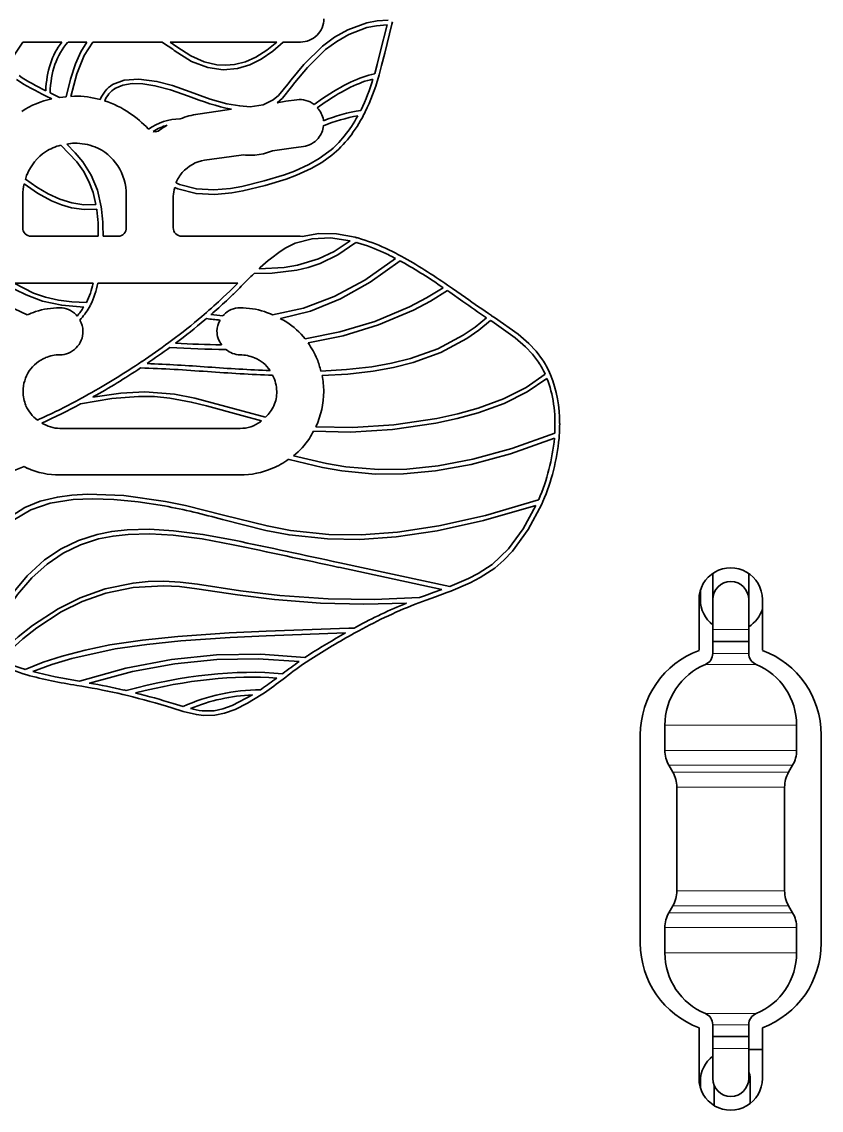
# Model space of a CAD drawing. Extents: x 428 to 891, y 189 to 670.
# Drawn here: x 571.03 to 584.38, y 405.98 to 424.15 of the extents above; entities that cross this region are included whole.
import ezdxf

# ---------------------------------------------------------------- set-up
doc = ezdxf.new("R2010")
doc.units = 0

msp = doc.modelspace()

# ---------------------------------------------------------------- linework, layer by layer
at = {"color": 7, "lineweight": 35, "ltscale": 0.011698}
msp.add_line((577.127, 424.101), (577.013, 423.647), dxfattribs=at)
at = {"color": 7, "lineweight": 35, "ltscale": 0.012561}
msp.add_line((577.088, 423.628), (577.209, 424.115), dxfattribs=at)
at = {"color": 7, "lineweight": 35, "ltscale": 0.000967393}
msp.add_line((577.209, 424.115), (577.219, 424.153), dxfattribs=at)
at = {"color": 7, "lineweight": 35, "ltscale": 0.016203}
msp.add_line((571.048, 423.814), (571.696, 423.814), dxfattribs=at)
at = {"color": 7, "lineweight": 35, "ltscale": 0.007855}
msp.add_line((571.8, 423.814), (572.114, 423.814), dxfattribs=at)
at = {"color": 7, "lineweight": 35, "ltscale": 0.028923}
msp.add_line((572.213, 423.814), (573.37, 423.814), dxfattribs=at)
at = {"color": 7, "lineweight": 35, "ltscale": 0.003408}
msp.add_line((573.618, 423.735), (573.507, 423.814), dxfattribs=at)
at = {"color": 7, "lineweight": 35, "ltscale": 0.044412}
msp.add_line((573.507, 423.814), (575.284, 423.814), dxfattribs=at)
at = {"color": 7, "lineweight": 35, "ltscale": 0.007272}
msp.add_line((575.391, 423.814), (575.682, 423.814), dxfattribs=at)
at = {"color": 7, "lineweight": 35, "ltscale": 0.005364}
msp.add_line((577.013, 423.647), (576.961, 423.439), dxfattribs=at)
at = {"color": 7, "lineweight": 35, "ltscale": 0.005356}
msp.add_line((577.036, 423.42), (577.088, 423.628), dxfattribs=at)
at = {"color": 7, "lineweight": 35, "ltscale": 0.00388}
msp.add_line((576.961, 423.439), (576.92, 423.289), dxfattribs=at)
at = {"color": 7, "lineweight": 35, "ltscale": 0.003951}
msp.add_line((576.995, 423.268), (577.036, 423.42), dxfattribs=at)
at = {"color": 7, "lineweight": 35, "ltscale": 0.002281}
msp.add_line((575.527, 423.186), (575.472, 423.113), dxfattribs=at)
at = {"color": 7, "lineweight": 35, "ltscale": 0.002256}
msp.add_line((575.534, 423.067), (575.588, 423.139), dxfattribs=at)
at = {"color": 7, "lineweight": 35, "ltscale": 0.000154372}
msp.add_line((576.92, 423.289), (576.919, 423.283), dxfattribs=at)
at = {"color": 7, "lineweight": 35, "ltscale": 0.00103}
msp.add_line((576.983, 423.228), (576.995, 423.268), dxfattribs=at)
at = {"color": 7, "lineweight": 35, "ltscale": 0.004329}
msp.add_line((571.658, 422.887), (571.502, 422.964), dxfattribs=at)
at = {"color": 7, "lineweight": 35, "ltscale": 0.002706}
msp.add_line((571.433, 422.912), (571.53, 422.864), dxfattribs=at)
at = {"color": 7, "lineweight": 35, "ltscale": 0.00274}
msp.add_line((571.767, 422.898), (571.658, 422.887), dxfattribs=at)
at = {"color": 7, "lineweight": 35, "ltscale": 0.001536}
msp.add_line((571.908, 422.912), (571.847, 422.906), dxfattribs=at)
at = {"color": 7, "lineweight": 35, "ltscale": 0.003641}
msp.add_line((575.437, 422.825), (575.293, 422.8), dxfattribs=at)
at = {"color": 7, "lineweight": 35, "ltscale": 0.004598}
msp.add_line((575.619, 422.848), (575.437, 422.825), dxfattribs=at)
at = {"color": 7, "lineweight": 35, "ltscale": 0.004294}
msp.add_line((576.049, 422.871), (575.908, 422.773), dxfattribs=at)
at = {"color": 7, "lineweight": 35, "ltscale": 0.004024}
msp.add_line((575.961, 422.716), (576.093, 422.808), dxfattribs=at)
at = {"color": 7, "lineweight": 35, "ltscale": 0.008522}
msp.add_line((574.307, 422.662), (573.97, 422.611), dxfattribs=at)
at = {"color": 7, "lineweight": 35, "ltscale": 0.005595}
msp.add_line((574.528, 422.692), (574.307, 422.662), dxfattribs=at)
at = {"color": 7, "lineweight": 35, "ltscale": 0.005417}
msp.add_line((575.056, 422.765), (574.842, 422.735), dxfattribs=at)
at = {"color": 7, "lineweight": 35, "ltscale": 0.000262043}
msp.add_line((576.692, 422.682), (576.688, 422.672), dxfattribs=at)
at = {"color": 7, "lineweight": 35, "ltscale": 0.001093}
msp.add_line((576.742, 422.609), (576.761, 422.648), dxfattribs=at)
at = {"color": 7, "lineweight": 35, "ltscale": 0.000389181}
msp.add_line((576.065, 422.5), (576.063, 422.515), dxfattribs=at)
at = {"color": 7, "lineweight": 35, "ltscale": 0.00017401}
msp.add_line((573.143, 422.362), (573.137, 422.365), dxfattribs=at)
at = {"color": 7, "lineweight": 35, "ltscale": 0.00025078}
msp.add_line((573.232, 422.317), (573.223, 422.322), dxfattribs=at)
at = {"color": 7, "lineweight": 35, "ltscale": 0.007974}
msp.add_line((575.212, 422), (575.528, 422.044), dxfattribs=at)
at = {"color": 7, "lineweight": 35, "ltscale": 0.0051}
msp.add_line((575.528, 422.044), (575.73, 422.071), dxfattribs=at)
at = {"color": 7, "lineweight": 35, "ltscale": 0.01131}
msp.add_line((574.081, 421.841), (574.529, 421.905), dxfattribs=at)
at = {"color": 7, "lineweight": 35, "ltscale": 0.00502}
msp.add_line((574.529, 421.905), (574.728, 421.933), dxfattribs=at)
at = {"color": 7, "lineweight": 35, "ltscale": 0.000953126}
msp.add_line((574.728, 421.933), (574.765, 421.928), dxfattribs=at)
at = {"color": 7, "lineweight": 35, "ltscale": 0.001451}
msp.add_line((573.584, 421.385), (573.636, 421.361), dxfattribs=at)
at = {"color": 7, "lineweight": 35, "ltscale": 0.001672}
msp.add_line((573.663, 421.433), (573.603, 421.461), dxfattribs=at)
at = {"color": 7, "lineweight": 35, "ltscale": 0.013676}
msp.add_line((571.044, 420.716), (571.044, 421.263), dxfattribs=at)
at = {"color": 7, "lineweight": 35, "ltscale": 0.000197601}
for p, q in [((572.773, 421.263), (572.773, 421.255)), ((572.773, 421.247), (572.773, 421.239))]:
    msp.add_line(p, q, dxfattribs=at)
at = {"color": 7, "lineweight": 35, "ltscale": 0.000198364}
msp.add_line((572.773, 421.255), (572.773, 421.247), dxfattribs=at)
at = {"color": 7, "lineweight": 35, "ltscale": 0.013083}
for p, q in [((572.773, 421.239), (572.773, 420.716)), ((573.557, 420.716), (573.557, 421.239))]:
    msp.add_line(p, q, dxfattribs=at)
at = {"color": 7, "lineweight": 35, "ltscale": 0.000223708}
msp.add_line((572.281, 421.022), (572.282, 421.013), dxfattribs=at)
at = {"color": 7, "lineweight": 35, "ltscale": 0.000963533}
msp.add_line((572.359, 421.023), (572.354, 421.061), dxfattribs=at)
at = {"color": 7, "lineweight": 35, "ltscale": 0.027954}
msp.add_line((572.305, 420.573), (571.187, 420.573), dxfattribs=at)
at = {"color": 7, "lineweight": 35, "ltscale": 0.000283252}
msp.add_line((572.384, 420.574), (572.385, 420.585), dxfattribs=at)
at = {"color": 7, "lineweight": 35, "ltscale": 0.006339}
msp.add_line((572.638, 420.573), (572.384, 420.574), dxfattribs=at)
at = {"color": 7, "lineweight": 35, "ltscale": 0.004886}
msp.add_line((573.896, 420.573), (573.7, 420.573), dxfattribs=at)
at = {"color": 7, "lineweight": 35, "ltscale": 0.043967}
msp.add_line((575.654, 420.573), (573.896, 420.573), dxfattribs=at)
at = {"color": 7, "lineweight": 35, "ltscale": 0.000506592}
msp.add_line((575.674, 420.573), (575.654, 420.573), dxfattribs=at)
at = {"color": 7, "lineweight": 35, "ltscale": 9.61304e-05}
msp.add_line((575.678, 420.573), (575.674, 420.573), dxfattribs=at)
at = {"color": 7, "lineweight": 35, "ltscale": 0.000847763}
msp.add_line((575.712, 420.57), (575.678, 420.573), dxfattribs=at)
at = {"color": 7, "lineweight": 35, "ltscale": 0.000286443}
msp.add_line((576.607, 420.552), (576.596, 420.555), dxfattribs=at)
at = {"color": 7, "lineweight": 35, "ltscale": 0.000587513}
msp.add_line((576.64, 420.543), (576.618, 420.549), dxfattribs=at)
at = {"color": 7, "lineweight": 35, "ltscale": 0.001076}
msp.add_line((577.411, 420.212), (577.373, 420.233), dxfattribs=at)
at = {"color": 7, "lineweight": 35, "ltscale": 0.000741817}
msp.add_line((574.989, 420.028), (575.01, 420.048), dxfattribs=at)
at = {"color": 7, "lineweight": 35, "ltscale": 0.004431}
msp.add_line((575.01, 420.048), (575.144, 420.165), dxfattribs=at)
at = {"color": 7, "lineweight": 35, "ltscale": 0.001161}
msp.add_line((575.144, 420.165), (575.179, 420.195), dxfattribs=at)
at = {"color": 7, "lineweight": 35, "ltscale": 0.000822992}
msp.add_line((577.345, 420.161), (577.373, 420.145), dxfattribs=at)
at = {"color": 7, "lineweight": 35, "ltscale": 0.000989618}
msp.add_line((574.878, 419.924), (574.907, 419.951), dxfattribs=at)
at = {"color": 7, "lineweight": 35, "ltscale": 0.033083}
msp.add_line((570.898, 419.788), (572.221, 419.788), dxfattribs=at)
at = {"color": 7, "lineweight": 35, "ltscale": 0.039897}
msp.add_line((572.3, 419.788), (573.896, 419.788), dxfattribs=at)
at = {"color": 7, "lineweight": 35, "ltscale": 0.018462}
msp.add_line((573.896, 419.788), (574.634, 419.788), dxfattribs=at)
at = {"color": 7, "lineweight": 35, "ltscale": 0.003661}
msp.add_line((574.611, 419.765), (574.509, 419.661), dxfattribs=at)
at = {"color": 7, "lineweight": 35, "ltscale": 0.003722}
msp.add_line((574.562, 419.605), (574.667, 419.712), dxfattribs=at)
at = {"color": 7, "lineweight": 35, "ltscale": 0.000802208}
msp.add_line((574.634, 419.788), (574.611, 419.765), dxfattribs=at)
at = {"color": 7, "lineweight": 35, "ltscale": 0.000999744}
msp.add_line((578.218, 419.7), (578.185, 419.723), dxfattribs=at)
at = {"color": 7, "lineweight": 35, "ltscale": 0.006656}
msp.add_line((578.436, 419.547), (578.218, 419.7), dxfattribs=at)
at = {"color": 7, "lineweight": 35, "ltscale": 0.003656}
msp.add_line((574.5, 419.652), (574.393, 419.552), dxfattribs=at)
at = {"color": 7, "lineweight": 35, "ltscale": 0.003704}
msp.add_line((574.445, 419.495), (574.553, 419.597), dxfattribs=at)
at = {"color": 7, "lineweight": 35, "ltscale": 0.000319379}
msp.add_line((574.509, 419.661), (574.5, 419.652), dxfattribs=at)
at = {"color": 7, "lineweight": 35, "ltscale": 0.000324231}
msp.add_line((574.553, 419.597), (574.562, 419.606), dxfattribs=at)
at = {"color": 7, "lineweight": 35, "ltscale": 0.000145586}
msp.add_line((578.136, 419.663), (578.141, 419.659), dxfattribs=at)
at = {"color": 7, "lineweight": 35, "ltscale": 0.001004}
msp.add_line((578.141, 419.659), (578.174, 419.636), dxfattribs=at)
at = {"color": 7, "lineweight": 35, "ltscale": 0.006644}
msp.add_line((578.174, 419.636), (578.391, 419.484), dxfattribs=at)
at = {"color": 7, "lineweight": 35, "ltscale": 0.001194}
msp.add_line((572.152, 419.381), (572.175, 419.423), dxfattribs=at)
at = {"color": 7, "lineweight": 35, "ltscale": 0.000717812}
msp.add_line((571.951, 419.238), (571.935, 419.261), dxfattribs=at)
at = {"color": 7, "lineweight": 35, "ltscale": 0.001241}
msp.add_line((574.072, 419.265), (574.034, 419.233), dxfattribs=at)
at = {"color": 7, "lineweight": 35, "ltscale": 0.000856021}
msp.add_line((574.084, 419.175), (574.11, 419.197), dxfattribs=at)
at = {"color": 7, "lineweight": 35, "ltscale": 0.000555062}
msp.add_line((574.4, 419.261), (574.388, 419.243), dxfattribs=at)
at = {"color": 7, "lineweight": 35, "ltscale": 0.000644992}
msp.add_line((578.854, 419.165), (578.875, 419.151), dxfattribs=at)
at = {"color": 7, "lineweight": 35, "ltscale": 0.001347}
msp.add_line((578.918, 419.215), (578.873, 419.245), dxfattribs=at)
at = {"color": 7, "lineweight": 35, "ltscale": 0.001397}
msp.add_line((573.528, 418.83), (573.483, 418.797), dxfattribs=at)
at = {"color": 7, "lineweight": 35, "ltscale": 0.001801}
msp.add_line((573.039, 418.483), (572.979, 418.443), dxfattribs=at)
at = {"color": 7, "lineweight": 35, "ltscale": 0.00108}
msp.add_line((579.857, 418.257), (579.839, 418.297), dxfattribs=at)
at = {"color": 7, "lineweight": 35, "ltscale": 0.003076}
msp.add_line((572.084, 417.9), (571.976, 417.841), dxfattribs=at)
at = {"color": 7, "lineweight": 35, "ltscale": 0.008495}
msp.add_line((574.704, 417.579), (575.031, 417.488), dxfattribs=at)
at = {"color": 7, "lineweight": 35, "ltscale": 0.009703}
msp.add_line((575.099, 417.549), (574.725, 417.653), dxfattribs=at)
at = {"color": 7, "lineweight": 35, "ltscale": 0.075322}
for p, q in [((574.674, 417.362), (571.661, 417.362)), ((571.661, 416.585), (574.674, 416.585))]:
    msp.add_line(p, q, dxfattribs=at)
at = {"color": 7, "lineweight": 35, "ltscale": 0.000550878}
msp.add_line((575.031, 417.488), (575.015, 417.473), dxfattribs=at)
at = {"color": 7, "lineweight": 35, "ltscale": 0.001089}
msp.add_line((579.998, 417.198), (580.002, 417.241), dxfattribs=at)
at = {"color": 7, "lineweight": 35, "ltscale": 0.000260373}
msp.add_line((575.484, 416.846), (575.494, 416.844), dxfattribs=at)
at = {"color": 7, "lineweight": 35, "ltscale": 0.001544}
msp.add_line((571.067, 416.724), (571.122, 416.696), dxfattribs=at)
at = {"color": 7, "lineweight": 35, "ltscale": 0.000175617}
msp.add_line((579.659, 416.174), (579.656, 416.168), dxfattribs=at)
at = {"color": 7, "lineweight": 35, "ltscale": 0.001306}
msp.add_line((579.709, 416.096), (579.73, 416.144), dxfattribs=at)
at = {"color": 7, "lineweight": 35, "ltscale": 0.043973}
msp.add_line((576.323, 415.043), (578.043, 414.673), dxfattribs=at)
at = {"color": 7, "lineweight": 35, "ltscale": 0.046985}
msp.add_line((578.177, 414.723), (576.339, 415.118), dxfattribs=at)
at = {"color": 7, "lineweight": 35, "ltscale": 0.010897}
msp.add_line((582.565, 414.942), (582.565, 414.506), dxfattribs=at)
at = {"color": 7, "lineweight": 35, "ltscale": 0.010852}
msp.add_line((583.165, 414.942), (583.165, 414.508), dxfattribs=at)
at = {"color": 7, "lineweight": 35, "ltscale": 0.004172}
msp.add_line((577.911, 414.626), (577.754, 414.569), dxfattribs=at)
at = {"color": 7, "lineweight": 35, "ltscale": 0.003515}
msp.add_line((578.043, 414.673), (577.911, 414.626), dxfattribs=at)
at = {"color": 7, "lineweight": 35, "ltscale": 0.005033}
msp.add_line((577.937, 414.553), (578.126, 414.622), dxfattribs=at)
at = {"color": 7, "lineweight": 35, "ltscale": 0.001796}
msp.add_line((578.126, 414.622), (578.193, 414.647), dxfattribs=at)
at = {"color": 7, "lineweight": 35, "ltscale": 0.003987}
msp.add_line((582.359, 414.661), (582.359, 414.502), dxfattribs=at)
at = {"color": 7, "lineweight": 35, "ltscale": 0.003224}
msp.add_line((577.659, 414.452), (577.78, 414.496), dxfattribs=at)
at = {"color": 7, "lineweight": 35, "ltscale": 0.002303}
msp.add_line((577.754, 414.569), (577.667, 414.537), dxfattribs=at)
at = {"color": 7, "lineweight": 35, "ltscale": 0.004154}
msp.add_line((577.78, 414.496), (577.937, 414.553), dxfattribs=at)
at = {"color": 7, "lineweight": 35, "ltscale": 0.02123}
for p, q in [((582.336, 414.506), (582.336, 413.657)), ((583.394, 413.657), (583.394, 414.506))]:
    msp.add_line(p, q, dxfattribs=at)
at = {"color": 7, "lineweight": 35, "ltscale": 0.0125}
for p, q in [((582.565, 414.506), (582.565, 414.006)), ((583.165, 414.506), (583.165, 414.006)), ((582.565, 407.006), (582.565, 406.506)), ((583.165, 407.006), (583.165, 406.506))]:
    msp.add_line(p, q, dxfattribs=at)
at = {"color": 7, "lineweight": 35, "ltscale": 0.001185}
msp.add_line((576.617, 414.052), (576.575, 414.029), dxfattribs=at)
at = {"color": 7, "lineweight": 35, "ltscale": 0.00216}
msp.add_line((576.575, 414.029), (576.489, 414.026), dxfattribs=at)
at = {"color": 7, "lineweight": 35, "ltscale": 0.00217}
msp.add_line((576.577, 413.942), (576.654, 413.984), dxfattribs=at)
at = {"color": 7, "lineweight": 13, "ltscale": 0.014999}
for p, q in [((583.165, 414.006), (582.565, 414.006)), ((583.165, 413.606), (582.565, 413.606)), ((583.165, 407.006), (582.565, 407.006))]:
    msp.add_line(p, q, dxfattribs=at)
at = {"color": 7, "lineweight": 35, "ltscale": 0.010005}
for p, q in [((582.565, 413.606), (582.565, 414.006)), ((583.165, 413.606), (583.165, 414.006))]:
    msp.add_line(p, q, dxfattribs=at)
at = {"color": 7, "lineweight": 35, "ltscale": 0.014999}
for p, q in [((583.165, 413.806), (582.565, 413.806)), ((583.165, 407.206), (582.565, 407.206))]:
    msp.add_line(p, q, dxfattribs=at)
at = {"color": 7, "lineweight": 35, "ltscale": 0.005}
for p, q in [((582.565, 413.606), (582.565, 413.806)), ((583.165, 413.606), (583.165, 413.806)), ((582.565, 407.206), (582.565, 407.406)), ((583.165, 407.206), (583.165, 407.406))]:
    msp.add_line(p, q, dxfattribs=at)
at = {"color": 7, "lineweight": 35, "ltscale": 0.001252}
msp.add_line((575.796, 413.565), (575.754, 413.538), dxfattribs=at)
at = {"color": 7, "lineweight": 35, "ltscale": 0.002307}
msp.add_line((575.778, 413.461), (575.855, 413.512), dxfattribs=at)
at = {"color": 7, "lineweight": 35, "ltscale": 0.000546783}
msp.add_line((575.814, 413.577), (575.796, 413.565), dxfattribs=at)
at = {"color": 7, "lineweight": 35, "ltscale": 0.00026936}
msp.add_line((571.083, 413.337), (571.072, 413.34), dxfattribs=at)
at = {"color": 7, "lineweight": 13, "ltscale": 0.015648}
for p, q in [((583.068, 413.422), (582.442, 413.422)), ((583.068, 407.591), (582.442, 407.591))]:
    msp.add_line(p, q, dxfattribs=at)
at = {"color": 7, "lineweight": 13, "ltscale": 0.005507}
for p, q in [((583.068, 413.422), (583.288, 413.422)), ((583.288, 407.591), (583.068, 407.591))]:
    msp.add_line(p, q, dxfattribs=at)
at = {"color": 7, "lineweight": 35, "ltscale": 0.001607}
msp.add_line((571.05, 413.266), (571.112, 413.248), dxfattribs=at)
at = {"color": 7, "lineweight": 35, "ltscale": 0.000767109}
msp.add_line((571.991, 413.143), (571.96, 413.148), dxfattribs=at)
at = {"color": 7, "lineweight": 35, "ltscale": 0.000200501}
msp.add_line((575.389, 413.272), (575.383, 413.267), dxfattribs=at)
at = {"color": 7, "lineweight": 35, "ltscale": 0.001423}
msp.add_line((575.39, 413.176), (575.435, 413.211), dxfattribs=at)
at = {"color": 7, "lineweight": 35, "ltscale": 0.002046}
msp.add_line((571.948, 413.072), (572.028, 413.058), dxfattribs=at)
at = {"color": 7, "lineweight": 35, "ltscale": 0.000947896}
msp.add_line((572.77, 412.986), (572.733, 412.995), dxfattribs=at)
at = {"color": 7, "lineweight": 35, "ltscale": 0.000630164}
msp.add_line((575.035, 413.012), (575.014, 412.998), dxfattribs=at)
at = {"color": 7, "lineweight": 35, "ltscale": 0.001937}
msp.add_line((572.716, 412.92), (572.791, 412.902), dxfattribs=at)
at = {"color": 7, "lineweight": 35, "ltscale": 0.00166}
msp.add_line((575.023, 412.912), (575.078, 412.949), dxfattribs=at)
at = {"color": 7, "lineweight": 35, "ltscale": 0.004873}
msp.add_line((573.534, 412.695), (573.72, 412.638), dxfattribs=at)
at = {"color": 7, "lineweight": 35, "ltscale": 0.004287}
msp.add_line((573.721, 412.718), (573.557, 412.769), dxfattribs=at)
at = {"color": 7, "lineweight": 35, "ltscale": 0.087057}
for p, q in [((581.355, 412.247), (581.355, 408.765)), ((584.375, 408.765), (584.375, 412.247))]:
    msp.add_line(p, q, dxfattribs=at)
at = {"color": 7, "lineweight": 13, "ltscale": 0.040683}
for p, q in [((583.392, 412.406), (581.765, 412.406)), ((581.765, 411.987), (583.392, 411.987)), ((581.765, 409.026), (583.392, 409.026)), ((583.392, 408.606), (581.765, 408.606))]:
    msp.add_line(p, q, dxfattribs=at)
at = {"color": 7, "lineweight": 35, "ltscale": 0.01049}
for p, q in [((581.765, 411.987), (581.765, 412.406)), ((583.965, 411.987), (583.965, 412.406)), ((581.765, 408.606), (581.765, 409.026)), ((583.965, 408.606), (583.965, 409.026))]:
    msp.add_line(p, q, dxfattribs=at)
at = {"color": 7, "lineweight": 13, "ltscale": 0.014316}
for p, q in [((583.965, 412.406), (583.392, 412.406)), ((583.965, 411.987), (583.392, 411.987)), ((583.965, 409.026), (583.392, 409.026)), ((583.965, 408.606), (583.392, 408.606))]:
    msp.add_line(p, q, dxfattribs=at)
at = {"color": 7, "lineweight": 13, "ltscale": 0.038206}
for p, q in [((581.832, 411.737), (583.36, 411.737)), ((581.832, 409.276), (583.36, 409.276))]:
    msp.add_line(p, q, dxfattribs=at)
at = {"color": 7, "lineweight": 35, "ltscale": 0.003301}
for p, q in [((581.898, 411.622), (581.832, 411.737)), ((583.832, 411.622), (583.898, 411.737)), ((581.898, 409.39), (581.832, 409.276)), ((583.832, 409.39), (583.898, 409.276))]:
    msp.add_line(p, q, dxfattribs=at)
at = {"color": 7, "lineweight": 13, "ltscale": 0.013445}
for p, q in [((583.898, 411.737), (583.36, 411.737)), ((583.898, 409.276), (583.36, 409.276))]:
    msp.add_line(p, q, dxfattribs=at)
at = {"color": 7, "lineweight": 13, "ltscale": 0.035765}
for p, q in [((583.329, 411.622), (581.898, 411.622)), ((583.329, 409.39), (581.898, 409.39))]:
    msp.add_line(p, q, dxfattribs=at)
at = {"color": 7, "lineweight": 13, "ltscale": 0.012584}
for p, q in [((583.832, 411.622), (583.329, 411.622)), ((583.832, 409.39), (583.329, 409.39))]:
    msp.add_line(p, q, dxfattribs=at)
at = {"color": 7, "lineweight": 13, "ltscale": 0.033287}
for p, q in [((583.297, 411.372), (581.965, 411.372)), ((583.297, 409.64), (581.965, 409.64))]:
    msp.add_line(p, q, dxfattribs=at)
at = {"color": 7, "lineweight": 35, "ltscale": 0.043301}
for p, q in [((581.965, 409.64), (581.965, 411.372)), ((583.765, 409.64), (583.765, 411.372))]:
    msp.add_line(p, q, dxfattribs=at)
at = {"color": 7, "lineweight": 13, "ltscale": 0.011714}
for p, q in [((583.765, 411.372), (583.297, 411.372)), ((583.765, 409.64), (583.297, 409.64))]:
    msp.add_line(p, q, dxfattribs=at)
at = {"color": 7, "lineweight": 35, "ltscale": 0.021223}
for p, q in [((582.336, 407.355), (582.336, 406.506)), ((583.394, 406.506), (583.394, 407.355))]:
    msp.add_line(p, q, dxfattribs=at)
at = {"color": 7, "lineweight": 13, "ltscale": 0.011095}
msp.add_line((583.009, 407.406), (582.565, 407.406), dxfattribs=at)
at = {"color": 7, "lineweight": 35, "ltscale": 0.010006}
for p, q in [((582.565, 407.006), (582.565, 407.406)), ((583.165, 407.006), (583.165, 407.406))]:
    msp.add_line(p, q, dxfattribs=at)
at = {"color": 7, "lineweight": 13, "ltscale": 0.003905}
msp.add_line((583.165, 407.406), (583.009, 407.406), dxfattribs=at)
at = {"color": 7, "lineweight": 35, "ltscale": 0.00573}
msp.add_line((583.394, 406.991), (583.165, 406.991), dxfattribs=at)
at = {"color": 7, "lineweight": 35, "ltscale": 0.00276}
msp.add_line((582.359, 406.462), (582.359, 406.351), dxfattribs=at)
at = {"color": 7, "lineweight": 35, "ltscale": 0.010452}
msp.add_line((583.189, 406.088), (583.189, 406.506), dxfattribs=at)
at = {"color": 7, "lineweight": 35, "ltscale": 0.008344}
msp.add_line((582.589, 406.055), (582.589, 406.389), dxfattribs=at)
at = {"color": 7, "lineweight": 35}
for points in [[(577.146, 424.179), (576.962, 424.167), (576.789, 424.135), (576.47, 424.021), (576.249, 423.896), (576.049, 423.746), (575.738, 423.441), (575.527, 423.186)], [(575.588, 423.139), (575.796, 423.39), (576.101, 423.688), (576.286, 423.826), (576.488, 423.942), (576.789, 424.055), (576.953, 424.087), (577.127, 424.101)], [(572.114, 423.814), (572.013, 423.65), (571.924, 423.451), (571.839, 423.195), (571.767, 422.898)], [(571.847, 422.906), (571.947, 423.285), (572.069, 423.587), (572.213, 423.814)], [(573.572, 423.674), (573.862, 423.491), (574.136, 423.387), (574.393, 423.351), (574.631, 423.372), (574.835, 423.433), (575.022, 423.526), (575.219, 423.661), (575.391, 423.814)], [(575.284, 423.814), (575.12, 423.678), (574.936, 423.562), (574.764, 423.486), (574.577, 423.439), (574.435, 423.427), (574.285, 423.436), (574.075, 423.486), (573.852, 423.583), (573.618, 423.735)], [(573.84, 422.982), (573.546, 423.086), (573.284, 423.156), (572.984, 423.197), (572.737, 423.18), (572.543, 423.104)], [(572.584, 423.038), (572.714, 423.095), (572.872, 423.121), (573.048, 423.117), (573.251, 423.085), (573.513, 423.016), (573.812, 422.911)], [(574.842, 422.735), (574.666, 422.747), (574.454, 422.785), (574.175, 422.863), (573.84, 422.982)], [(575.472, 423.113), (575.316, 422.924), (575.226, 422.847), (575.056, 422.765)], [(575.293, 422.8), (575.381, 422.88), (575.534, 423.067)], [(571.681, 422.094), (571.946, 421.813), (572.056, 421.656), (572.147, 421.485), (572.218, 421.3), (572.266, 421.099)], [(572.354, 421.061), (572.29, 421.342), (572.185, 421.591), (572.045, 421.815), (571.921, 421.967), (571.782, 422.109)], [(574.765, 421.928), (574.918, 421.923), (575.066, 421.949), (575.212, 422)], [(576.157, 421.984), (575.995, 421.868), (575.823, 421.769), (575.58, 421.66), (575.412, 421.598), (575.073, 421.495)], [(575.094, 421.421), (575.44, 421.527), (575.612, 421.59), (575.861, 421.702), (576.039, 421.804), (576.205, 421.924)], [(572.266, 421.099), (572.063, 421.095), (571.862, 421.127), (571.664, 421.19), (571.469, 421.279), (571.278, 421.391), (571.09, 421.522)], [(575.073, 421.495), (574.702, 421.404), (574.515, 421.371), (574.235, 421.346), (573.945, 421.362), (573.663, 421.433)], [(571.065, 421.445), (571.293, 421.291), (571.526, 421.165), (571.692, 421.097), (571.86, 421.048), (572.069, 421.017), (572.281, 421.022)], [(573.636, 421.361), (573.939, 421.285), (574.25, 421.269), (574.533, 421.295), (574.721, 421.329), (575.094, 421.421)], [(576.596, 420.555), (576.282, 420.613), (575.988, 420.617), (575.712, 420.57)], [(574.907, 419.951), (575.208, 419.954), (575.618, 420.004), (575.811, 420.052), (576.008, 420.118), (576.307, 420.262), (576.604, 420.466)], [(576.512, 420.494), (576.246, 420.319), (575.981, 420.193), (575.633, 420.088), (575.408, 420.05), (574.989, 420.028)], [(575.179, 420.195), (575.34, 420.318), (575.434, 420.378), (575.592, 420.455)], [(575.592, 420.455), (575.876, 420.531), (576.182, 420.543), (576.512, 420.494)], [(576.618, 420.549), (576.616, 420.546), (576.615, 420.545), (576.614, 420.545), (576.613, 420.545), (576.611, 420.546), (576.609, 420.55), (576.607, 420.552)], [(577.268, 420.2), (576.757, 419.84), (576.246, 419.565), (575.733, 419.372), (575.214, 419.259)], [(575.345, 419.197), (575.849, 419.323), (576.349, 419.524), (576.846, 419.804), (577.345, 420.161)], [(571.119, 419.259), (570.694, 419.457), (570.305, 419.709), (569.983, 419.957)], [(570.755, 419.788), (570.918, 419.684), (571.1, 419.591), (571.375, 419.488), (571.694, 419.418), (572.062, 419.389)], [(572.108, 419.464), (571.864, 419.474), (571.642, 419.503), (571.422, 419.554), (571.224, 419.622), (570.898, 419.788)], [(578.066, 419.71), (577.786, 419.541), (577.501, 419.392), (576.922, 419.15), (576.339, 418.976), (575.759, 418.859)], [(575.808, 418.79), (576.393, 418.91), (576.982, 419.09), (577.566, 419.337), (577.853, 419.49), (578.136, 419.663)], [(578.787, 419.21), (578.598, 419.055), (578.399, 418.918), (577.973, 418.694), (577.517, 418.53), (577.199, 418.451), (576.872, 418.392), (576.451, 418.344), (576.021, 418.321)], [(576.043, 418.244), (576.473, 418.268), (576.894, 418.317), (577.233, 418.378), (577.561, 418.462), (578.025, 418.632), (578.458, 418.863), (578.661, 419.005), (578.854, 419.165)], [(578.875, 419.151), (579.264, 418.876), (579.438, 418.725), (579.555, 418.601), (579.657, 418.467)], [(579.721, 418.51), (579.615, 418.65), (579.494, 418.778), (579.316, 418.934), (578.918, 419.215)], [(579.766, 418.271), (579.448, 418.047), (579.071, 417.857), (578.647, 417.701), (578.307, 417.605), (577.956, 417.527), (577.241, 417.42), (576.553, 417.376), (575.938, 417.391)], [(575.899, 417.317), (576.518, 417.3), (577.216, 417.343), (577.941, 417.449), (578.299, 417.527), (578.646, 417.623), (579.08, 417.78), (579.468, 417.971), (579.796, 418.197)], [(572.01, 417.772), (572.534, 417.862), (572.974, 417.897), (573.242, 417.893), (573.502, 417.867), (573.857, 417.802), (574.113, 417.741), (574.704, 417.579)], [(574.725, 417.653), (573.917, 417.866), (573.577, 417.932), (573.08, 417.973), (572.679, 417.953), (572.216, 417.887)], [(575.494, 416.844), (576.049, 416.709), (576.374, 416.652), (576.928, 416.6), (577.403, 416.603), (577.935, 416.652), (578.529, 416.761), (579.189, 416.939), (579.921, 417.198)], [(579.926, 417.283), (579.209, 417.025), (578.561, 416.847), (577.978, 416.736), (577.455, 416.682), (576.986, 416.675), (576.439, 416.721), (576.118, 416.774), (575.566, 416.904)], [(569.648, 415.02), (569.777, 415.482), (569.848, 415.683), (569.98, 415.954), (570.109, 416.135), (570.274, 416.3), (570.426, 416.415), (570.606, 416.523), (570.819, 416.626), (571.067, 416.724)], [(573.426, 416.143), (572.73, 416.24), (572.131, 416.264), (571.866, 416.25), (571.623, 416.217), (571.333, 416.145), (571.079, 416.041), (570.86, 415.904)], [(570.906, 415.842), (571.177, 416.002), (571.501, 416.113), (571.884, 416.174), (572.207, 416.189), (572.565, 416.176), (572.969, 416.136), (573.412, 416.068)], [(574.398, 415.915), (573.76, 416.076), (573.426, 416.143)], [(574.378, 415.84), (575.104, 415.659), (575.492, 415.585), (576.132, 415.516), (576.672, 415.508), (577.277, 415.55), (577.961, 415.652), (578.735, 415.823), (579.612, 416.074)], [(579.656, 416.168), (578.771, 415.911), (577.991, 415.735), (577.303, 415.63), (576.694, 415.586), (576.152, 415.592), (575.512, 415.66), (575.123, 415.734), (574.398, 415.915)], [(579.612, 416.074), (579.399, 415.684), (579.152, 415.351), (578.879, 415.092)], [(578.926, 415.031), (579.076, 415.16), (579.22, 415.311), (579.485, 415.672), (579.709, 416.096)], [(574.573, 415.495), (574.051, 415.592), (573.563, 415.655), (573.163, 415.68), (572.787, 415.671), (572.531, 415.642), (572.287, 415.592), (571.977, 415.493), (571.685, 415.352), (571.409, 415.167), (571.118, 414.901), (570.845, 414.57), (570.59, 414.169), (570.35, 413.694)], [(570.413, 413.647), (570.567, 413.967), (570.729, 414.254), (570.955, 414.587), (571.195, 414.867), (571.45, 415.097), (571.72, 415.279), (572.007, 415.418), (572.311, 415.516), (572.551, 415.564), (572.802, 415.592), (573.168, 415.601), (573.556, 415.579), (574.04, 415.516), (574.557, 415.42)], [(578.879, 415.092), (578.648, 414.939), (578.488, 414.856), (578.177, 414.723)], [(578.193, 414.647), (578.517, 414.784), (578.683, 414.871), (578.926, 415.031)], [(573.96, 414.761), (573.673, 414.797), (573.399, 414.811), (573.136, 414.804), (572.886, 414.78), (572.422, 414.683), (572.004, 414.535), (571.633, 414.35), (571.207, 414.072), (570.967, 413.883), (570.586, 413.54)], [(570.66, 413.504), (571.043, 413.848), (571.278, 414.032), (571.685, 414.297), (572.037, 414.471), (572.431, 414.611), (572.887, 414.706), (573.392, 414.735), (573.663, 414.721), (573.948, 414.685)], [(573.948, 414.685), (574.627, 414.583), (575.25, 414.507), (576.018, 414.445), (576.741, 414.426), (577.453, 414.447)], [(577.667, 414.537), (576.909, 414.503), (576.145, 414.515), (575.338, 414.575), (574.68, 414.653), (573.96, 414.761)], [(576.489, 414.026), (575.111, 413.978), (574.488, 413.949), (573.631, 413.89), (573.043, 413.828), (572.499, 413.746), (572.087, 413.662), (571.7, 413.561), (571.384, 413.457), (571.083, 413.337)], [(571.21, 413.303), (571.528, 413.422), (571.862, 413.523), (572.585, 413.68), (573.113, 413.757), (573.682, 413.815), (574.509, 413.872), (575.108, 413.901), (576.431, 413.947)], [(575.754, 413.538), (575.018, 413.594), (574.277, 413.584), (573.528, 413.505), (572.767, 413.358), (571.991, 413.143)], [(572.156, 413.111), (572.877, 413.302), (573.585, 413.433), (574.283, 413.505), (574.973, 413.516), (575.659, 413.469)], [(574.88, 412.913), (574.54, 412.734), (574.385, 412.68), (574.239, 412.649)], [(574.249, 412.573), (574.414, 412.608), (574.588, 412.669), (574.797, 412.772), (575.023, 412.912)], [(573.72, 412.638), (573.944, 412.584), (574.064, 412.569), (574.249, 412.573)]]:
    msp.add_lwpolyline(points, dxfattribs=at)
for centre, radius, start, end in [((575.682, 424.203), 0.389, 269.9969, 0.0173), ((576.01, 420.357), 6.048, 145.1307, 149.796), ((571.653, 421.126), 3.19, 53.0229, 57.4382), ((573.22, 426.672), 4.163, 236.7802, 244.5784), ((573.097, 426.468), 3.847, 236.6662, 244.3063), ((573.536, 424.195), 3.5, 334.3821, 343.4284), ((573.513, 424.22), 3.609, 334.1841, 344.0519), ((572.838, 422.653), 0.539, 123.1615, 158.1126), ((572.835, 422.653), 0.46, 122.9839, 156.82), ((571.797, 421.503), 1.387, 101.0937, 123.7026), ((571.903, 421.267), 1.645, 74.709, 89.8253), ((571.943, 421.374), 1.533, 54.7509, 72.2115), ((575.415, 426.861), 4.263, 247.9123, 257.9893), ((575.678, 422.484), 0.369, 51.4807, 99.2301), ((572.026, 421.364), 1.495, 41.999, 57.5686), ((574.157, 421.301), 1.323, 98.1342, 111.4402), ((575.693, 422.451), 0.376, 9.9084, 44.648), ((577.176, 419.703), 3.01, 99.3299, 111.6532), ((573.697, 421.55), 0.983, 91.3879, 124.2933), ((573.701, 421.577), 0.885, 106.1078, 122.6832), ((574.202, 421.164), 1.467, 120.5935, 126.6242), ((575.688, 422.449), 0.377, 319.9153, 355.3089), ((577.175, 419.626), 3.005, 100.2735, 111.7147), ((573.254, 422.434), 0.118, 259.3388, 308.3636), ((571.924, 421.173), 0.952, 104.7987, 121.6164), ((571.948, 421.443), 0.686, 93.3413, 104.0138), ((571.898, 421.131), 0.996, 69.3763, 89.421), ((571.95, 421.318), 0.803, 32.2391, 68.1174), ((575.677, 422.461), 0.393, 277.7443, 319.5791), ((571.912, 421.271), 0.863, 124.3429, 157.349), ((571.914, 421.273), 0.858, 359.2795, 33.4938), ((574.171, 421.236), 0.611, 98.4707, 139.2201), ((571.735, 421.366), 0.664, 159.0731, 166.4293), ((574.182, 421.229), 0.624, 139.4438, 158.1881), ((571.883, 421.258), 0.839, 167.1302, 179.6786), ((574.111, 421.211), 0.555, 161.7558, 177.1614), ((568.77, 420.616), 3.535, 359.3013, 6.4562), ((568.787, 420.594), 3.598, 359.8603, 6.8553), ((571.179, 420.708), 0.135, 176.91, 273.0792), ((572.637, 420.708), 0.136, 270.4975, 3.1687), ((573.693, 420.708), 0.135, 176.9258, 273.0655), ((576.621, 420.487), 0.0267, 232.8022, 302.0417), ((575.759, 417.495), 3.096, 64.959, 73.5492), ((575.736, 417.434), 3.238, 65.0641, 73.7759), ((575.244, 416.436), 4.274, 61.7303, 64.7214), ((575.04, 415.944), 4.883, 61.456, 65.0325), ((573.267, 412.845), 8.376, 55.0417, 60.6401), ((572.929, 412.294), 9.099, 54.7183, 60.4883), ((581.696, 412.922), 9.773, 134.235, 135.9917), ((570.744, 420.115), 1.513, 334.4676, 347.5056), ((570.729, 420.118), 1.604, 334.3408, 348.1472), ((567.367, 427.103), 10.314, 310.545, 312.9341), ((587.693, 432.468), 15.894, 234.3801, 236.2952), ((571.661, 418.057), 1.319, 89.9853, 107.8409), ((571.665, 419.003), 0.373, 43.7411, 90.5816), ((571.137, 419.955), 1.085, 318.5841, 328.5215), ((571.161, 419.953), 1.144, 316.8989, 330.0155), ((567.509, 427.025), 10.238, 310.7161, 312.6494), ((574.67, 419.003), 0.373, 89.4367, 136.2371), ((574.674, 418.057), 1.319, 72.1591, 90.0147), ((588.872, 434.212), 18.076, 234.5642, 236.0898), ((571.755, 417.849), 1.546, 108.8042, 114.2858), ((571.685, 418.98), 0.365, 1.2667, 31.5226), ((566.807, 427.795), 11.205, 306.8599, 310.1701), ((566.971, 427.614), 11.037, 306.8856, 310.1249), ((574.611, 422.708), 3.547, 261.8777, 265.5958), ((574.726, 423.206), 3.978, 262.2146, 265.1183), ((574.651, 418.98), 0.366, 148.4326, 178.718), ((574.582, 417.855), 1.54, 65.749, 71.1838), ((574.717, 417.919), 1.424, 58.9541, 63.8424), ((574.718, 418.02), 1.337, 38.8868, 56.7668), ((571.667, 418.979), 0.382, 314.3858, 1.2555), ((574.665, 418.992), 0.379, 180.7246, 217.8866), ((566.243, 428.568), 12.162, 303.9722, 306.5373), ((574.426, 431.398), 12.639, 266.2323, 269.7211), ((574.705, 417.994), 1.359, 22.7536, 35.8033), ((571.666, 417.955), 0.637, 90.4284, 112.3906), ((571.665, 418.964), 0.373, 269.3738, 316.2787), ((565.842, 429.139), 12.935, 304.2332, 306.3066), ((574.425, 431.508), 12.826, 265.8692, 270.0469), ((574.679, 418.959), 0.368, 228.6595, 269.2256), ((574.669, 417.954), 0.637, 67.6251, 89.5802), ((571.631, 418.013), 0.569, 111.381, 147.0994), ((566.077, 428.808), 12.452, 298.8443, 303.6582), ((571.874, 387.434), 31.036, 85.8239, 87.7003), ((574.7, 418.012), 0.571, 33.6456, 68.2963), ((574.698, 418.019), 1.357, 12.8479, 21.6569), ((578.497, 417.695), 1.393, 24.4276, 33.6348), ((578.486, 417.685), 1.485, 24.3091, 33.7175), ((571.64, 417.989), 0.589, 145.6274, 180.8228), ((565.977, 429.019), 12.761, 299.2708, 303.4557), ((572.087, 391.704), 26.685, 85.6122, 88.0133), ((576.572, 451.544), 33.322, 265.7949, 267.6682), ((576.654, 452.849), 34.553, 265.8171, 267.5476), ((574.695, 417.972), 0.59, 0.8129, 28.0423), ((574.718, 417.976), 1.351, 0.195, 11.4429), ((577.944, 417.481), 2.064, 358.9833, 22.0794), ((571.615, 417.968), 0.564, 178.7277, 203.5635), ((574.72, 417.968), 0.565, 336.4488, 1.2692), ((574.676, 417.982), 1.394, 334.8894, 359.9381), ((571.656, 417.99), 0.611, 203.914, 232.9476), ((567.288, 426.493), 9.841, 293.9824, 298.4504), ((567.096, 426.872), 10.342, 294.3663, 298.3656), ((574.684, 417.994), 0.608, 313.0155, 335.55), ((571.673, 417.937), 0.575, 237.4377, 268.8233), ((574.672, 417.945), 0.583, 270.2001, 306.0102), ((574.533, 417.986), 1.52, 328.6708, 333.9065), ((577.18, 417.446), 2.829, 355.8507, 359.9775), ((574.719, 417.942), 1.339, 309.2316, 326.1506), ((576.519, 417.525), 3.418, 336.7337, 354.5211), ((576.517, 417.526), 3.497, 336.7232, 354.6165), ((574.676, 417.98), 1.391, 292.7004, 305.4707), ((571.662, 417.95), 1.365, 246.7012, 269.973), ((574.673, 417.95), 1.365, 270.0261, 293.2992), ((571.384, 405.366), 10.893, 74.0472, 79.2671), ((531.279, 208.531), 211.367, 77.6955, 78.18498), ((532.272, 213.103), 206.765, 77.69439, 78.19496), ((582.865, 414.506), 0.529, 359.9871, 180.0443), ((582.865, 414.506), 0.3, 360, 180), ((580.708, 406.49), 8.597, 112.2518, 118.4183), ((580.684, 406.642), 8.375, 111.1691, 118.7622), ((582.888, 414.502), 0.529, 179.9823, 232.3944), ((582.886, 414.504), 0.532, 301.6619, 342.8155), ((583.191, 401.97), 13.753, 119.4402, 122.439), ((583.015, 402.322), 13.284, 118.9881, 122.6174), ((571.848, 415.891), 2.666, 243.5453, 253.091), ((582.861, 412.244), 1.507, 110.3853, 179.8697), ((582.365, 413.606), 0.2, 292.6199, 0), ((583.365, 413.606), 0.2, 180.0147, 247.3655), ((582.869, 412.244), 1.507, 0.1288, 69.6139), ((571.819, 415.855), 2.7, 242.5154, 253.4502), ((581.737, 404.875), 10.527, 125.2674, 127.0868), ((580.431, 406.762), 8.158, 124.7862, 127.7644), ((582.865, 412.406), 1.1, 112.6199, 180), ((582.865, 412.406), 1.1, 0, 67.3801), ((573.03, 420.342), 7.35, 254.8668, 261.5305), ((573.216, 421.119), 8.069, 255.6093, 261.0504), ((570.647, 419.282), 7.652, 304.9828, 307.2961), ((570.292, 419.834), 8.385, 304.8058, 307.4437), ((570.163, 402.032), 11.183, 76.8033, 80.3961), ((570.249, 402.104), 11.17, 77.1532, 80.1744), ((575.012, 409.87), 3.127, 89.9727, 114.387), ((570.202, 402.172), 11.038, 72.4296, 76.4346), ((570.273, 402.164), 11.102, 72.7942, 76.1649), ((575.003, 409.895), 3.02, 92.3391, 112.5717), ((574.136, 413.701), 1.057, 253.9759, 275.554), ((582.265, 411.987), 0.5, 180.0013, 209.9987), ((583.465, 411.987), 0.5, 330.0013, 359.9987), ((581.465, 411.372), 0.5, 0.0013, 29.9987), ((584.265, 411.372), 0.5, 150.0013, 179.9987), ((581.465, 409.64), 0.5, 330.0013, 359.9987), ((584.265, 409.64), 0.5, 180.0013, 209.9987), ((582.265, 409.026), 0.5, 150.0013, 179.9987), ((583.465, 409.026), 0.5, 0.0013, 29.9987), ((582.861, 408.768), 1.507, 180.1293, 249.6157), ((582.865, 408.606), 1.1, 180, 247.3801), ((582.865, 408.606), 1.1, 292.6199, 360), ((582.869, 408.768), 1.507, 290.3851, 359.8722), ((582.365, 407.406), 0.2, 0.0147, 67.3655), ((583.365, 407.406), 0.2, 112.6199, 180), ((582.889, 406.462), 0.53, 127.6513, 180.0158), ((582.889, 406.506), 0.3, 0, 23.014), ((582.865, 406.506), 0.529, 179.9852, 0.0424), ((582.865, 406.506), 0.3, 180, 360)]:
    msp.add_arc(centre, radius, start, end, dxfattribs=at)
for centre, major_axis, ratio, start_param, end_param in [((583.214, 414.507), (11.505, -9.323), 0.274774, 3.146635, 3.344722), ((583.653, 414.617), (11.901, -9.14), 0.268521, 3.123093, 3.336715), ((572.778, 415.132), (-4.641, -8.092), 0.242521, 3.347947, 3.605894), ((572.58, 414.516), (-4.844, -8.634), 0.234835, 3.352579, 3.583147), ((573.478, 427.394), (2.328, -5.707), 0.499425, 0.149495, 0.405563), ((573.722, 427.863), (1.993, -6.121), 0.451888, 0.171013, 0.402456), ((578.509, 416.877), (-0.692, -1.946), 0.638256, 1.998846, 2.517279), ((566.911, 399.502), (-10.655, -12.922), 0.451361, 3.439829, 3.708274), ((566.273, 398.686), (-11.223, -13.686), 0.433244, 3.436928, 3.67442)]:
    msp.add_ellipse(centre, major_axis=major_axis, ratio=ratio, start_param=start_param, end_param=end_param, dxfattribs=at)

doc.saveas('drawing.dxf')
